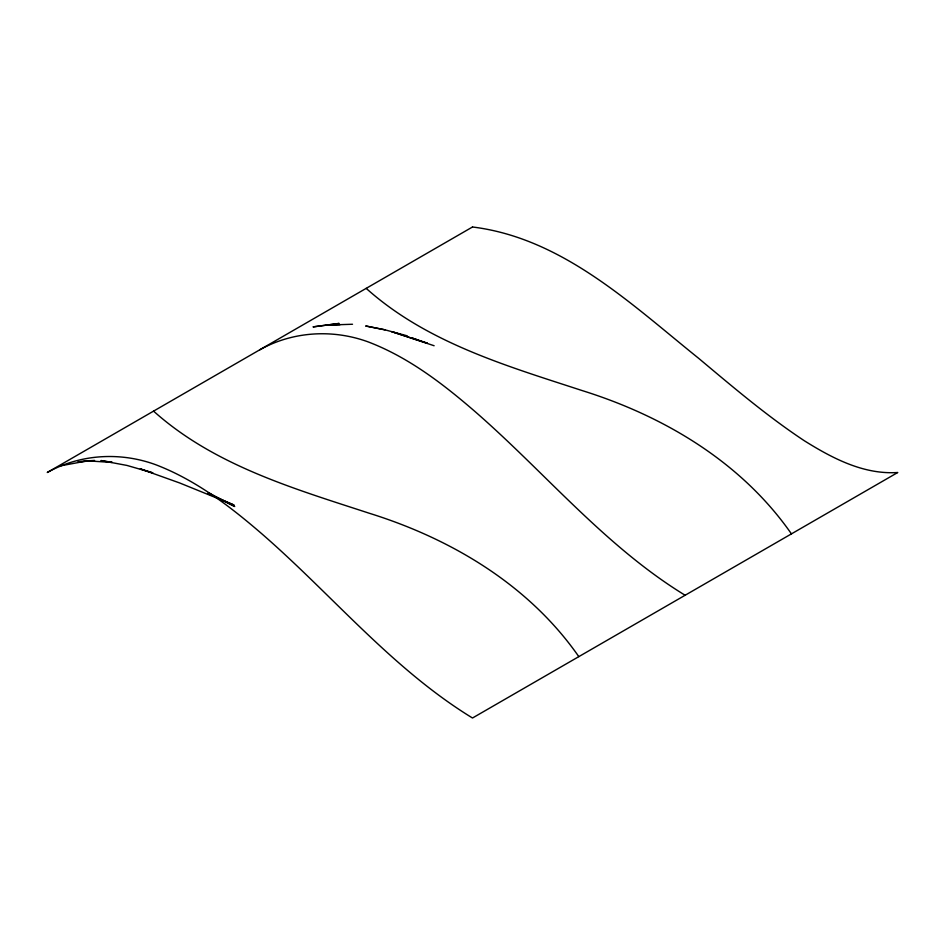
<?xml version="1.0" encoding="UTF-8"?>
<svg xmlns="http://www.w3.org/2000/svg" width="945" height="945" viewBox="0 0 945 945"><rect width="100%" height="100%" fill="white"/><g stroke="black" fill="none" stroke-linecap="round" stroke-linejoin="round"><path stroke-width="1.42" d="M259.875 349.744C292.938 331.258 332.971 328.978 368.373 341.972C408.205 357.198 442.425 383.422 474.437 411.04C544.84 472.157 604.894 546.186 685.125 595.255M61 465.755L87.448 460.841L94.571 460.463M78.033 461.821L87.448 460.841L112.112 462.424M78.364 461.904L94.417 460.628M352.52 324.253L326.533 325.115L313.019 326.887L339.125 323.438L326.533 325.115L340.011 324.678M112.16 462.306L100.914 460.558L126.913 465.424L152.866 472.89L140.297 468.874L179.715 482.978L234.006 505.032L207.676 493.491M385.04 329.84L365.916 326.025L385.04 329.84L407.295 335.865M434.121 345.74L391.726 331.66L427.388 343.236L411.831 337.932L418.54 340.294M221.201 499.787L234.738 506.496L208.443 492.676M366.188 288.367C426.738 342.645 506.177 365.739 581.766 390.45C663.91 416.013 741.577 462.247 791.437 533.878M153.562 411.122C214.113 465.401 293.552 488.494 369.141 513.206C451.285 538.768 528.952 585.002 578.812 656.633M472.5 226.989L47.25 472.5C80.313 454.013 120.346 451.734 155.748 464.727C195.58 479.954 229.8 506.177 261.812 533.795C332.215 594.913 392.269 668.942 472.5 718.011L897.75 472.5C863.706 474.792 832.403 458.278 804.396 440.795C767.033 416.072 732.895 386.989 698.591 358.273C631.036 304.007 562.287 238.069 472.5 226.989"/></g></svg>
